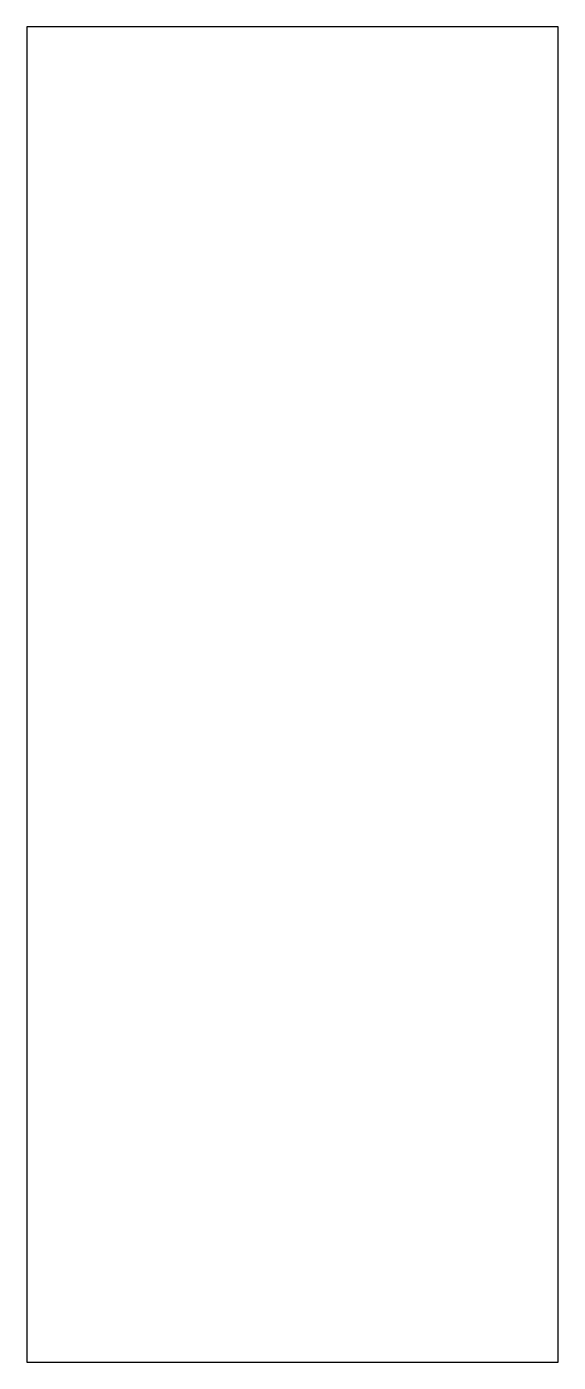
# Model space of a CAD drawing. Extents: x 0 to 168, y 0 to 423.
import ezdxf

# ---------------------------------------------------------------- set-up
doc = ezdxf.new("R2010")
doc.units = 0
doc.layers.add('Sketch049', color=7, linetype='CONTINUOUS')

msp = doc.modelspace()

# ---------------------------------------------------------------- linework, layer by layer
at = {"layer": 'Sketch049'}
for p, q in [((168.3, 423.3), (0, 423.3)), ((0, 423.3), (0, 0)), ((168.3, 0), (168.3, 423.3)), ((0, 0), (168.3, 0))]:
    msp.add_line(p, q, dxfattribs=at)

doc.saveas('drawing.dxf')
